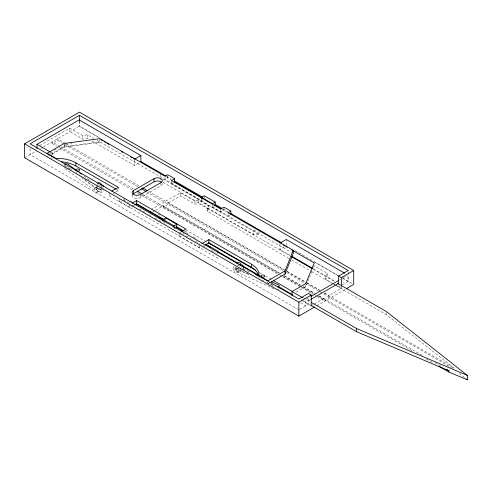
<?xml version="1.0" encoding="UTF-8"?>
<svg xmlns="http://www.w3.org/2000/svg" width="492" height="492" viewBox="0 0 492 492"><rect width="100%" height="100%" fill="white"/><g stroke="black" fill="none" stroke-linecap="round" stroke-linejoin="round"><path stroke-width="0.37" stroke-dasharray="2.46 1.84" d="M295.975 292.125L305.723 286.498L309.124 278.201M309.406 277.506L311.959 271.283M313.656 267.138L314.222 265.754L327.254 273.275L327.254 276.756L325.606 279.29L332.118 283.054M165.3 221.259L164.199 223.473L166.118 224.586M289.087 258.528L207.261 211.283L207.261 208.116L208.356 205.902L198.756 200.355L194.918 200.988L180.521 192.679L151.554 209.401M207.261 211.283L208.356 209.063L208.356 205.902M50.756 151.96L52.712 153.092L52.029 154.279L64.366 147.151L100.294 142.243L100.294 140.817M327.254 273.275L325.606 275.809L325.606 279.29M242.98 271.326L242.507 271.707L249.419 274.825M39.686 145.57L69.852 128.154L82.884 135.675L87.269 134.722L93.781 138.486M24.6 157.76L36.07 151.142M40.725 148.455L42.718 147.305M43.382 146.917L79.452 126.093L99.421 137.625M60.012 146.536L52.029 141.93L52.029 143.51L57.515 140.343L64.169 144.187M53.923 150.337L56.531 148.83M47.091 156.493L48.407 155.736M51.045 154.211L64.231 146.598L99.888 141.85L201.499 200.515L203.694 199.248M50.658 158.553L52.029 157.76M91.869 140.86L134.58 165.521L140.257 162.243M109.212 192.679L109.212 195.847L110.522 195.084M113.148 193.571L115.116 192.433M115.774 192.052L118.4 190.539L118.4 187.372M132.231 194.961A4.846 2.798 0 0 0 134.488 198.11A4.846 2.798 0 0 0 140.337 197.667L160.909 185.792A4.846 2.798 0 0 0 162.163 183.085M109.212 195.847L129.783 207.722L132.895 205.92M171.468 180.484L171.468 183.651L173.362 182.557M152.846 211.818L154.796 210.693M155.447 210.318L163.239 205.822L279.511 272.949M163.239 205.822L163.239 207.089L168.178 204.235L168.178 202.968L180.521 195.847L194.918 204.155L198.756 203.522L208.356 209.063M212.47 204.315L212.47 206.849L213.571 206.216M179.15 233.054L179.15 236.222L180.392 235.502M182.889 234.063L184.758 232.98M171.468 183.651L220.834 212.157L223.989 210.33L223.989 208.43M230.299 214.61L228.103 215.877L228.103 212.71M179.15 236.222L199.715 248.097L201.031 247.341M279.942 243.817L279.942 249.444L286.246 245.803L286.246 240.17M308.361 297.955L305.723 299.48L305.723 305.815L299.843 302.42M339.375 280.046L340.698 279.29M343.336 277.765L347.297 275.477M308.466 300.747L310.434 299.61M299.505 309.406L308.466 304.234L308.466 298.49M339.911 286.073L338.631 286.811L338.631 284.025M342.364 284.659L348.231 281.27L348.231 274.813M311.208 305.815L313.804 304.314M314.456 303.939L323.545 298.687L323.545 300.274L329.031 297.106L329.031 295.52L341.374 288.398L341.374 286.246M316.707 305.803L345.79 289.019M84.489 179.371L96.088 187.938L96.746 187.667A4.846 2.798 0 0 1 97.926 187.403M69.852 128.154L69.852 131.635L82.884 139.156L87.269 138.209L88.585 138.965M173.799 229.02L175.078 228.805M65.867 144.101L67.361 143.892M70.356 143.486L71.85 143.283M119.224 199.328L119.224 201.308L121.967 201.308M255.668 230.6L253.614 230.6L253.614 234.561L259.093 234.561L259.093 230.6M248.995 274.468L238.583 269.77L237.599 269.714A4.846 2.798 0 0 1 233.995 266.344M273.976 288.749L238.583 272.783L237.599 272.722A4.846 2.798 0 0 1 233.928 270.446A4.846 2.798 0 0 1 236.172 267.617M243.196 269.013L250.108 272.131M267.039 282.611L275.366 286.362M266.701 282.623L273.607 285.741M166.603 176.413L171.321 179.131M223.159 209.057L227.814 211.751M295.009 250.545L338.404 275.6M342.248 277.814L352.389 283.669M99.083 137.742L79.181 126.253L79.181 121.327M314.782 262.273L338.004 275.686M342.647 278.367L347.961 281.43L347.961 275.797M166.345 177.052L171.001 179.74M221.861 209.106L227.845 212.556M212.47 206.849L291.246 252.328M97.041 140.361L100.294 142.243M163.012 179.088L259.093 234.561M279.942 249.444L289.794 255.133M313.453 268.792L334.726 281.073M163.006 182.249L253.614 234.561M207.261 208.116L289.751 255.742M313.035 269.185L334.326 281.479M332.77 283.429L334.726 284.554M335.378 284.936L341.374 288.398M291.75 260.065L311.042 271.203M311.707 271.584L332.998 283.878M333.662 284.259L335.655 285.409M336.325 285.797L386.22 314.603L453.87 367.911L453.87 369.178M65.498 143.369L57.515 138.762L57.515 140.343M66.162 143.756L138.701 185.638M148.682 191.4L284.444 269.782M287.107 271.32L306.405 282.457M307.07 282.845L319.714 290.145M324.376 292.832L329.031 295.52M168.178 202.968L284.45 270.096M287.107 271.633L306.375 282.759M307.039 283.14L319.659 290.428M324.314 293.115L453.87 367.911M64.833 144.568L139.365 187.606M146.69 191.831L283.121 270.6M286.442 272.513L451.213 367.647M284.161 275.631L300.772 285.225M303.429 286.756L314.062 292.894M319.376 295.963L422.357 355.421M434.983 362.709L442.954 367.309M60.676 146.923L133.215 188.805M142.532 194.18L280.292 273.718M284.284 276.018L300.255 285.243M302.918 286.781L314.234 293.312M318.89 296L323.545 298.687M163.239 207.089L278.847 273.829M282.832 276.135L300.108 286.104M300.772 286.492L313.398 293.779M314.062 294.161L316.055 295.311M316.719 295.698L413.052 351.319M426.343 358.988L432.985 362.825M52.029 143.51L56.685 146.198M59.347 147.735L132.551 190.004M137.213 192.692L140.54 194.611M141.204 194.998L278.958 274.53M279.628 274.917L282.285 276.449M282.955 276.836L300.92 287.211M301.59 287.592L312.9 294.124M317.561 296.817L323.545 300.274M116.407 189.389L118.4 190.539M158.098 213.934L162.028 216.203M185.625 229.825L206.246 241.732M259.469 272.457L262.796 274.382M265.452 275.92L271.443 279.376M303.25 297.74L310.692 302.033M184.691 231.504L186.007 232.261L186.007 229.727M130.681 200.797L132.004 201.56M186.105 232.796L190.09 235.096M193.405 237.009L197.384 239.309M302.709 300.594L310.692 305.2M301.301 300.095L310.655 305.501M123.209 199.654L126.536 201.572M127.2 201.954L129.193 203.104M132.52 205.029L134.513 206.179M139.168 208.866L142.489 210.785M143.16 211.166L145.152 212.316M149.144 214.623L150.472 215.391M155.128 218.079L158.449 219.998M159.113 220.379L161.112 221.529M179.395 232.089L183.381 234.389M186.044 235.926L190.699 238.614M195.349 241.301L199.34 243.602M202.667 245.526L206.652 247.827M211.308 250.514L215.299 252.814M119.224 201.308L217.956 258.312L217.956 256.99M298.865 309.775L30.086 154.593L30.086 148.135M83.88 175.908L89.981 180.423M71.666 169.894L68.007 167.188A1.937 1.119 0 0 0 67.201 166.837M64.692 165.306A1.937 1.119 0 0 0 64.95 165.558L69.827 169.162M81.42 177.729L94.23 187.194L94.329 187.766A4.846 2.798 0 0 0 101.352 189.586M64.95 168.565L94.23 190.207L94.329 190.773A4.846 2.798 0 0 0 98.91 192.925A4.846 2.798 0 0 0 103.695 190.933M459.165 373.354L464.46 377.524M386.22 312.703L386.22 314.603M348.231 271.941L348.231 274.093M305.723 285.071L305.723 286.498M258.958 276.283L258.958 278.183M243.558 266.91L243.558 269.167M240.643 268.208L240.643 271.055A1.937 1.119 0 0 1 237.593 271.861A1.937 1.119 0 0 1 237.907 269.93A1.937 1.119 0 0 1 240.643 271.055M238.583 269.77L238.583 272.783M236.787 267.992L236.787 270.846M235.816 269.868L235.816 266.861A2.909 1.679 0 0 0 236.504 268.078L237.07 268.374A2.909 1.679 0 0 0 238.485 268.663M233.866 267.07L233.866 270.077M220.834 208.989L220.834 212.157M217.956 252.507L217.956 253.823M204.242 196.4L204.242 198.301M201.499 198.614L201.499 200.515M199.715 244.93L199.715 248.097M198.756 200.355L198.756 203.522M194.918 200.988L194.918 204.155M180.521 192.679L180.521 195.847M167.766 175.97L167.766 177.87L165.023 179.457L165.023 176.29M165.847 218.565L165.847 220.465M160.909 182.624L160.909 185.792M160.361 173.596L160.361 176.899M160.361 178.086L160.361 180.06M140.337 194.5L140.337 197.667M134.58 159.894L134.58 165.521M129.783 204.555L129.783 207.722M124.704 198.005L124.704 200.65M101.949 186.991L101.949 189.998M100.971 185.472L100.971 186.843M100.971 187.919L100.971 189.98M99.888 138.683L99.888 141.85M97.127 185.472L97.127 190.275M96.149 187.249L96.149 190.263M96.088 186.437L96.088 187.938M94.23 187.194L94.23 190.207M87.269 134.722L87.269 138.209M82.884 135.675L82.884 139.156M79.452 120.958L79.452 126.093M64.95 165.558L64.95 167.815M64.366 144.304L64.366 147.151M64.231 144.697L64.231 146.598M52.712 153.092L52.712 155.183M50.658 152.219L50.658 154.334M263.921 280.151A1.937 1.119 0 0 1 262.482 280.36M260.834 279.099A1.937 1.119 0 0 1 261.227 278.564M242.845 268.527A4.846 2.798 0 0 1 243.362 269.198M241.615 270.133A2.909 1.679 0 0 1 241.111 270.951L240.606 271.276A2.909 1.679 0 0 1 237.07 271.381L236.504 271.092A2.909 1.679 0 0 1 236.123 269.235A2.909 1.679 0 0 1 238.946 268.325M241.615 267.125A2.909 1.679 0 0 1 241.455 267.55M237.464 265.477A2.909 1.679 0 0 1 238.946 265.317M243.435 267.636A4.846 2.798 0 0 1 242.98 268.318M279.05 288.386A1.937 1.119 0 0 1 278.423 289.696M79.353 173.916A1.937 1.119 0 0 1 79.003 174.125M76.26 172.569A1.937 1.119 0 0 1 77.047 172.212M103.695 187.919A4.846 2.798 0 0 1 103.172 188.59M101.789 189.568A2.909 1.679 0 0 1 100.694 191.511A2.909 1.679 0 0 1 97.158 191.406L96.653 191.081A2.909 1.679 0 0 1 96.838 189.039L97.398 188.743A2.909 1.679 0 0 1 99.581 188.479M99.279 188.793A2.909 1.679 0 0 1 97.158 188.399L96.653 188.073A2.909 1.679 0 0 1 96.42 186.394M98.818 185.447A2.909 1.679 0 0 1 99.581 185.466M101.444 186.167A2.909 1.679 0 0 1 101.912 187.427M98.308 184.986A1.937 1.119 0 0 1 97.871 184.844M97.256 184.383A1.937 1.119 0 0 1 97.127 183.811M97.871 191.019A1.937 1.119 0 0 0 100.971 190.275A1.937 1.119 0 0 0 98.302 189.094A1.937 1.119 0 0 0 97.871 191.019"/><path stroke-width="0.74" d="M269.85 282.82L285.016 274.069L285.016 270.901L293.244 250.317L228.103 212.71L230.846 211.123L230.846 214.291M285.016 274.069L293.244 253.485L293.244 250.317M314.726 306.953L298.865 316.11L24.6 157.76L24.6 143.83L79.452 112.158L353.717 270.502L353.717 284.438L346.448 288.638M338.631 283.939L338.631 276.049L348.231 270.502L79.452 115.325L30.086 143.83L298.865 299.007L308.466 293.466L311.208 295.046L311.208 305.815M36.943 148.523L36.943 144.304L79.181 119.919L140.89 155.546L140.89 161.88M140.89 155.546L134.58 159.187L133.264 158.424M111.838 191.16L118.4 187.372L75.885 162.827A25.91 14.963 0 0 0 56.002 158.473L47.091 153.326L64.231 143.43L99.888 138.683L165.023 176.29L167.766 174.703L174.623 178.664L174.623 181.831M133.486 190.539L154.051 178.664A4.846 2.798 0 0 1 160.909 178.664A4.846 2.798 0 0 1 160.909 182.624L140.337 194.5A4.846 2.798 0 0 1 133.486 194.5A4.846 2.798 0 0 1 133.486 190.539L133.486 193.707A4.846 2.798 0 0 0 132.711 194.285M133.486 193.707L154.051 181.831A4.846 2.798 0 0 1 161.677 182.409M132.274 203.116L136.635 200.595L186.007 229.094L181.64 231.615M174.623 178.664L171.468 180.484L220.834 208.989L223.989 207.163L230.846 211.123M134.765 204.838L136.635 203.762L164.285 219.721M135.989 203.86L174.076 225.853L176.819 224.266L176.819 227.433L182.79 230.883M221.197 208.719L215.213 205.269L215.213 202.101L212.47 203.682L174.322 181.659M175.718 228.067L176.819 227.433M214.118 205.902L215.213 205.269M201.689 243.792L208.903 239.629L251.418 264.167A25.91 14.963 0 0 1 258.958 275.649L267.876 280.797L285.016 270.901M204.967 245.065L208.903 242.796L251.418 267.334A25.91 14.963 0 0 1 258.712 275.661M279.942 243.109L286.246 239.469L344.64 273.183M292.008 295.784L292.008 291.565L305.723 283.644L314.222 262.906L291.805 249.961M24.6 143.83L298.865 302.174L311.208 295.046M338.631 276.049L341.374 277.629L353.717 270.502M310.999 296.43L338.717 280.428M311.085 299.234L338.631 283.33M311.356 302.42L356.595 328.539L467.4 375.408L467.4 379.842L448.932 372.032L438.969 366.276M311.356 305.587L356.595 331.706L448.932 370.765L448.932 372.032M255.637 274.622L258.405 275.871M271.535 281.793L278.447 284.911A1.937 1.119 0 0 1 279.124 286.092A1.937 1.119 0 0 1 277.494 286.91M215.213 202.101L204.242 195.767L201.499 197.347L201.499 198.614M140.663 161.431L165.939 176.025M174.592 181.019L202.532 197.151M214.506 204.069L221.824 208.294M230.477 213.282L281.701 242.863M100.958 139.777L102.933 140.915M104.255 141.678L105.571 142.44M106.887 143.203L108.867 144.34M121.395 151.573L122.711 152.335M130.626 156.905L131.942 157.668M283.238 245.016L284.554 245.772M285.877 246.535L287.193 247.298M291.768 256.27L312.795 268.411M291.75 256.898L312.371 268.804M337.653 283.398L386.22 311.436L467.4 375.408M142.692 187.944L147.354 190.632M141.364 188.756L146.026 191.443M446.275 369.228L448.932 370.765M137.213 191.105L141.868 193.799M61.463 161.782A25.91 14.963 0 0 1 75.885 165.995L115.743 189.008M176.819 224.266L165.847 217.931L163.104 219.518L163.104 221.418M208.239 242.888L255.477 270.157M273.441 280.526L292.734 291.664M36.943 144.304L49.999 151.844M292.008 291.565L302.457 297.599M176.13 226.566L184.033 231.123M206.013 244.29L217.956 251.184L217.956 252.507M158.75 217.482L160.06 218.233M161.37 218.989L162.68 219.746M180.964 230.305L182.298 231.074M205.582 244.518L206.911 245.287M208.239 246.055L210.238 247.205M217.556 251.43L238.177 263.337M242.169 265.643L258.804 275.243M278.761 286.768L292.734 294.831M75.94 170.041L68.007 164.18A1.937 1.119 0 0 0 64.68 164.451M80.214 173.202L81.438 174.107M466.225 378.914L467.4 379.842M356.595 328.539L356.595 331.706M341.374 277.629L341.374 286.246M298.865 302.174L298.865 316.11M251.418 264.167L251.418 267.334M208.903 239.629L208.903 242.796M174.076 225.853L174.076 227.753M154.051 178.664L154.051 181.831M150.896 211.677L150.896 212.944M136.635 200.595L136.635 203.762M79.452 115.325L79.452 120.349M75.885 162.827L75.885 165.995M241.018 264.524A4.846 2.798 0 0 1 243.435 267.636M240.36 265.606A2.909 1.679 0 0 1 240.926 265.901M79.335 172.551A1.937 1.119 0 0 1 79.593 172.803M76.641 170.97A1.937 1.119 0 0 1 76.893 169.088A1.937 1.119 0 0 1 79.741 170.017A1.937 1.119 0 0 1 77.078 171.111M100.436 184.438A4.846 2.798 0 0 1 103.763 186.474M97.508 183.276A1.937 1.119 0 0 1 100.417 183.159A1.937 1.119 0 0 1 100.233 184.838M236.898 263.435A1.937 1.119 0 0 1 240.213 263.109A1.937 1.119 0 0 1 239.038 264.93M261.56 276.971A1.937 1.119 0 0 0 264.671 276.246A1.937 1.119 0 0 0 262.027 275.046A1.937 1.119 0 0 0 261.56 276.971"/></g></svg>
